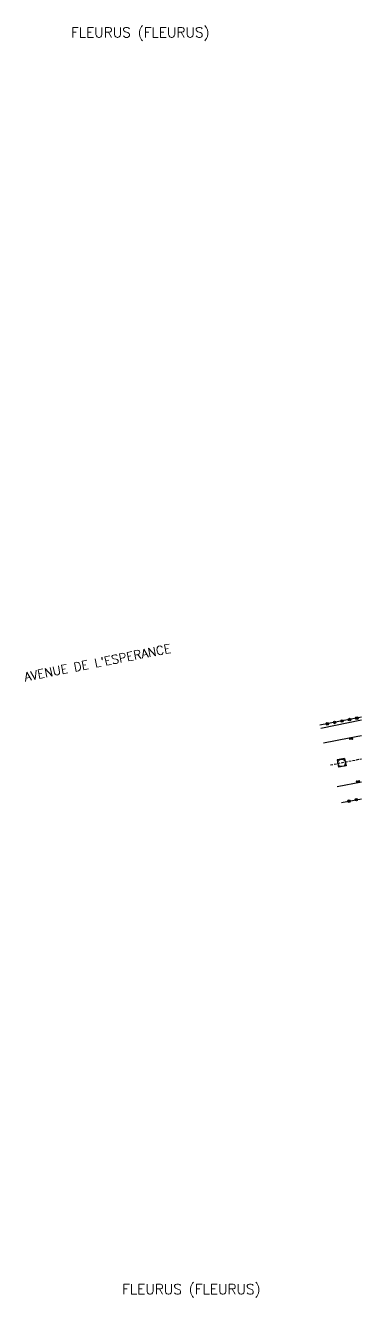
# Model space of a CAD drawing. Header units: millimetres. Extents: x 161025 to 162000, y 126625 to 126989.
# Drawn here: x 161933 to 162000, y 126735.3 to 126988.7 of the extents above; entities that cross this region are included whole.
import ezdxf
from ezdxf.enums import TextEntityAlignment as Align

# ---------------------------------------------------------------- set-up
doc = ezdxf.new("R2010")
doc.units = ezdxf.units.MM
doc.linetypes.add('DASHED', pattern=[0.75, 0.5, -0.25])
doc.layers.get('0').update_dxf_attribs({"linetype": 'CONTINUOUS'})
for name, color, linetype in [('W0001', 6, 'DASHED'), ('W0008', 7, 'CONTINUOUS'), ('W0014', 7, 'CONTINUOUS'), ('W0322', 7, 'CONTINUOUS'), ('W0400', 7, 'CONTINUOUS'), ('W0420', 7, 'CONTINUOUS'), ('W0980', 7, 'CONTINUOUS'), ('W0989', 7, 'CONTINUOUS')]:
    doc.layers.add(name, color=color, linetype=linetype)
doc.styles.get("Standard").update_dxf_attribs({"font": 'romans.shx', "width": 0.85})

# ---------------------------------------------------------------- blocks, each defined once
blk = doc.blocks.new('T420')
for p, q in [((0.75, 0.75), (-0.75, 0.75)), ((-0.75, 0.75), (-0.75, -0.75)), ((0.75, 0.75), (0.75, -0.75)), ((0.75, -0.75), (-0.75, -0.75))]:
    blk.add_line(p, q)
blk.add_ellipse((0, 0), major_axis=(-0.53, 0.53), ratio=1, start_param=3.926991, end_param=10.210176)
blk = doc.blocks.new('T400')
for p, q in [((-0.15, 0.3), (0.15, 0.3)), ((-0.15, -0.25), (-0.15, 0.3)), ((-0.15, 0.15), (0.15, 0.15)), ((-0.15, 0), (0.15, 0)), ((0.15, 0.3), (0.15, -0.25)), ((-0.15, -0.15), (0.15, -0.15)), ((-0.15, -0.25), (-0.15, -0.3)), ((-0.15, -0.3), (0.15, -0.3)), ((0.15, -0.3), (0.15, -0.25))]:
    blk.add_line(p, q)
blk = doc.blocks.new('t322o')
at = {"color": 0, "linetype": 'Continuous'}
for radius in [0.25, 0.15]:
    blk.add_circle((0, 0), radius, dxfattribs=at)

msp = doc.modelspace()

# ---------------------------------------------------------------- linework, layer by layer
at = {"layer": 'W0001'}
msp.add_lwpolyline([(161993.79, 126841.41), (162000, 126842.63)], dxfattribs=at)
at = {"layer": 'W0008'}
for points in [[(162000, 126847.21), (161997.53, 126846.72), (161992.42, 126845.71)], [(161995.17, 126837.11), (162000, 126838.06)]]:
    msp.add_lwpolyline(points, dxfattribs=at)
at = {"layer": 'W0014'}
msp.add_lwpolyline([(162000, 126850.3), (161991.91, 126848.69)], dxfattribs=at)
at = {"layer": 'W0322'}
for points in [[(162000, 126850.9), (161991.7, 126849.31)], [(161996.03, 126833.89), (162000, 126834.68)]]:
    msp.add_lwpolyline(points, dxfattribs=at)

# ---------------------------------------------------------------- block references
for p, rotation in [((161996.12, 126850.15), 190.8565317724409), ((161997.59, 126850.44), 190.8565317724409), ((161999.06, 126850.72), 190.8565317724409), ((161993.17, 126849.59), 190.8565317724409), ((161994.64, 126849.87), 190.8565317724409), ((161997.5, 126834.19), 11.20932998254382), ((161998.97, 126834.48), 11.20932998254382)]:
    msp.add_blockref('t322o', p, dxfattribs=dict(at, rotation=rotation))
at = {"layer": 'W0400'}
for p, rotation in [((161997.95, 126846.65), 101.2367823381005), ((161999.24, 126838.08), 281.056059432049)]:
    msp.add_blockref('T400', p, dxfattribs=dict(at, rotation=rotation))
at = {"layer": 'W0420', "rotation": 11.05605943204905}
msp.add_blockref('T420', (161996.02, 126841.81), dxfattribs=at)

# ---------------------------------------------------------------- texts
at = {"layer": 'W0980'}
msp.add_text('FLEURUS (FLEURUS)', height=2, dxfattribs=at).set_placement((161942.11, 126987.33), align=Align.MIDDLE_LEFT)
msp.add_text('FLEURUS (FLEURUS)', height=2, dxfattribs=at).set_placement((161966.09, 126736.82), align=Align.MIDDLE)
at = {"layer": 'W0989'}
msp.add_text("AVENUE DE L'ESPERANCE", height=1.75, rotation=11.1416, dxfattribs=at).set_placement((161932.79, 126858.9), align=Align.MIDDLE_LEFT)

doc.saveas('drawing.dxf')
